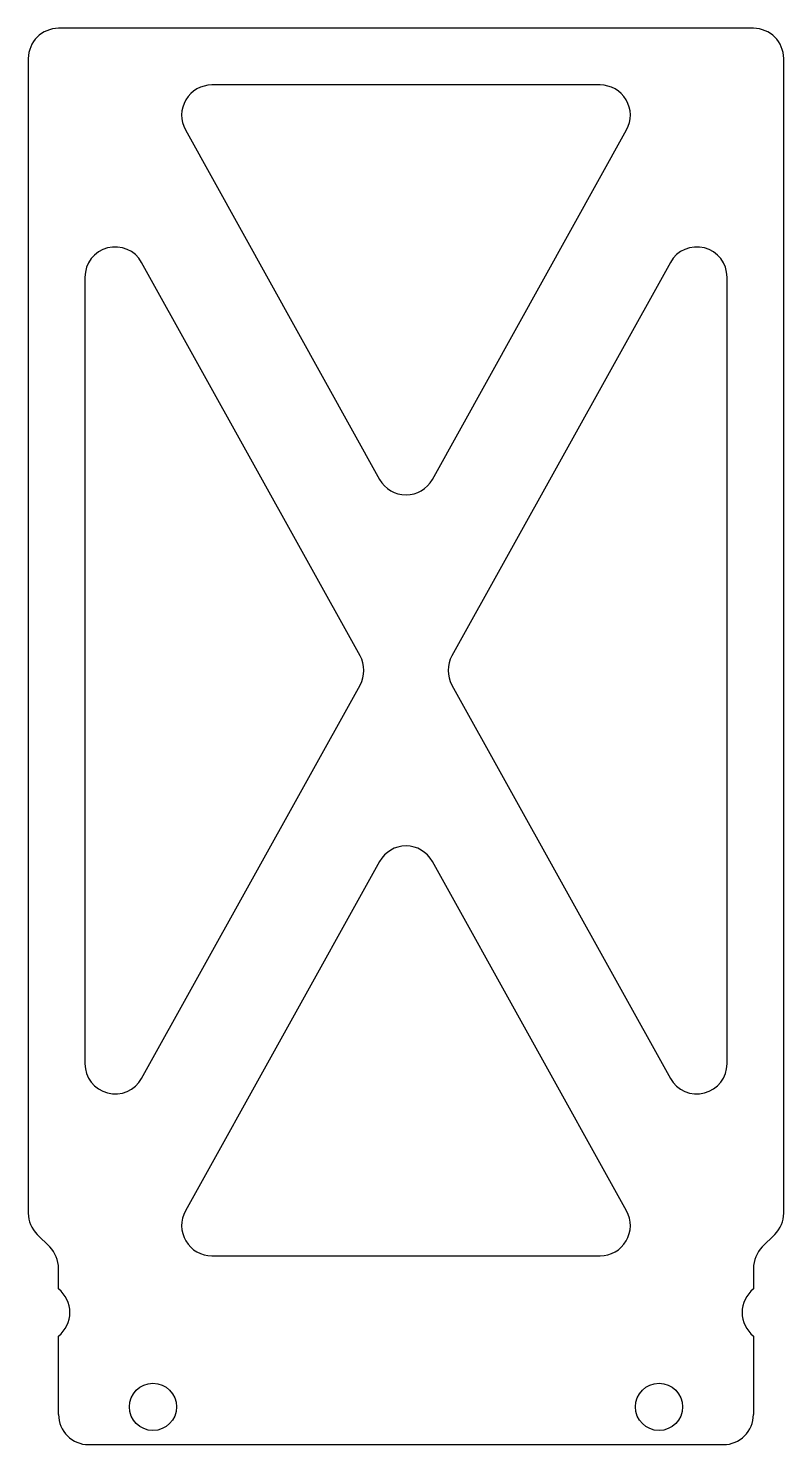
# Model space of a CAD drawing. Header units: millimetres. Extents: x -15 to 25, y -50.7 to 24.3.
import ezdxf

# ---------------------------------------------------------------- set-up
doc = ezdxf.new("R2010")
doc.units = ezdxf.units.MM

msp = doc.modelspace()

# ---------------------------------------------------------------- linework, layer by layer
at = {"color": 7, "linetype": 'Continuous', "lineweight": 25}
for p, q in [((23.4, 24.344), (-13.4, 24.344)), ((-15, 22.744), (-15, -38.394)), ((25, -38.394), (25, 22.744)), ((15.281, 21.344), (-5.281, 21.344)), ((-6.679, 18.967), (3.601, 0.461)), ((6.399, 0.461), (16.679, 18.967)), ((2.568, -8.879), (-9.001, 11.946)), ((19.001, 11.946), (7.432, -8.879)), ((-12, 11.169), (-12, -30.482)), ((22, -30.482), (22, 11.169)), ((-9.001, -31.259), (2.568, -10.433)), ((7.432, -10.433), (19.001, -31.259)), ((3.601, -19.774), (-6.679, -38.279)), ((16.679, -38.279), (6.399, -19.774)), ((-13.869, -40.188), (-14.531, -39.525)), ((24.531, -39.525), (23.869, -40.188)), ((-5.281, -40.656), (15.281, -40.656)), ((-13.4, -42.407), (-13.4, -41.319)), ((23.4, -41.319), (23.4, -42.407)), ((-13.4, -49.056), (-13.4, -44.905)), ((23.4, -44.905), (23.4, -49.056)), ((-11.8, -50.656), (21.8, -50.656))]:
    msp.add_line(p, q, dxfattribs=at)
for centre in [(-8.4, -48.656), (18.4, -48.656)]:
    msp.add_circle(centre, 1.25, dxfattribs=at)
for centre, start, end in [((-13.4, 22.744), 90, 180), ((23.4, 22.744), 0, 90), ((-5.281, 19.744), 90, 209.0546), ((15.281, 19.744), 330.9454, 90), ((-10.4, 11.169), 29.0546, 180), ((20.4, 11.169), 0, 150.9454), ((5, 1.238), 209.0546, 330.9454), ((1.17, -9.656), 330.9454, 29.0546), ((8.83, -9.656), 150.9454, 209.0546), ((5, -20.551), 29.0546, 150.9454), ((-10.4, -30.482), 180, 330.9454), ((20.4, -30.482), 209.0546, 0), ((-13.4, -38.394), 180, 225), ((-5.281, -39.056), 150.9454, 270), ((15.281, -39.056), 270, 29.0546), ((23.4, -38.394), 315, 0), ((-15, -41.319), 0, 45), ((25, -41.319), 135, 180), ((-14.4, -43.656), 308.68219, 51.31781), ((24.4, -43.656), 128.68219, 231.31781), ((-11.8, -49.056), 180, 270), ((21.8, -49.056), 270, 0)]:
    msp.add_arc(centre, 1.6, start, end, dxfattribs=at)

doc.saveas('drawing.dxf')
